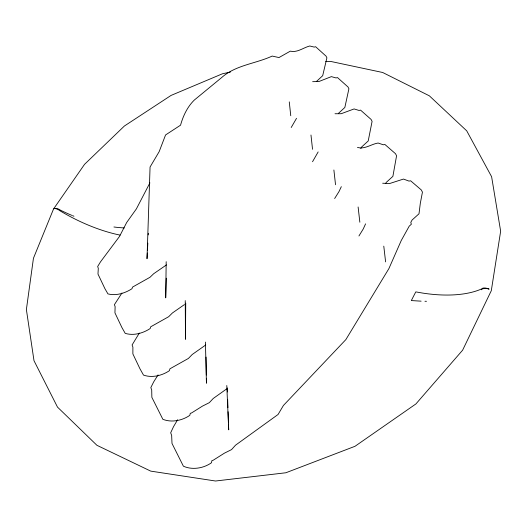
<?xml version="1.0" encoding="UTF-8"?>
<svg xmlns="http://www.w3.org/2000/svg" width="527" height="527" viewBox="0 0 527 527"><rect width="100%" height="100%" fill="white"/><g stroke="black" fill="none" stroke-linecap="round" stroke-linejoin="round"><path stroke-width="0.79" d="M185.735 303.084L185.478 339.289L185.247 300.594M166.183 261.688L165.702 297.867L166.268 278.197M147.316 252.986L147.013 258.731L150.063 167.026L159.161 151.651L165.564 134.958L180.544 125.182C183.139 115.887 187.335 106.876 194.311 100.064L221.366 77.805C235.556 65.045 255.47 63.8 272.209 56.066L278.967 57.568L290.291 51.165C297.432 52.858 303.216 47.647 309.784 45.987L314.23 47.101L315.627 46.719L326.055 56.152L326.905 57.838L322.689 75.69L316.562 81.375M147.441 250.523L147.823 243.131M148.245 234.917L148.331 233.27M53.411 209.291L33.438 258.283L26.383 309.553L33.998 360.692L57.496 407.107L96.909 445.295L150.742 471.125L215.53 481.013L285.878 472.765L355.014 446.29L415.908 403.939L462.62 350.178L491.302 290.68L500.65 231.208L491.612 176.723L466.731 130.848L429.353 95.822L382.688 72.495L330.936 61.488L325.679 61.521M365.58 223.856L363.235 228.995L358.933 235.971M341.318 186.67L338.993 191.591L334.638 198.527M318.15 151.921L312.531 161.736M296.53 118.305L291.2 127.514M149.912 182.876L136.388 208.883L126.658 222.532L119.543 236.379L100.538 261.814L97.66 266.524L98.292 268.302L97.982 274.06L104.906 288.651L107.936 293.888C116.078 296.042 125.103 293.216 131.987 288.717L132.534 287.096L150.004 277.274L153.693 273.717L166.479 264.897M385.553 183.587L386.199 182.454L392.892 176.354L396.574 155.755L395.487 153.693L384.901 144.477L383.313 144.787L378.109 143.028C371.094 144.135 364.803 149.576 357.464 147.415M360.771 148.555L361.72 146.921L368.215 140.966L372.095 121.355L371.094 119.431L360.554 110.117L359.032 110.459L354.104 108.937L341.18 113.72L335.014 113.746M177.625 419.742L173.528 426.666L170.676 432.799L171.657 435.401L172 443.438L183.383 466.178C192.289 470.255 203.6 468.325 211.459 462.772L211.913 460.591L213.204 460.242L224.443 453.148L231.557 449.603L235.51 445.203L278.058 414.492L283.421 405.467L345.87 339.586L388.9 268.592L401.231 240.562L409.222 226.162L411.356 224.232L410.783 222.387L412.094 220.029L418.998 213.784L420.309 203.35L422.443 192.118L421.257 189.904L410.645 180.801L408.985 181.09L403.484 179.068L389.453 183.587L382.668 183.225M158.067 374.914L153.693 381.877L150.827 387.595L151.71 389.967L151.862 397.351L162.85 419.288C171.558 422.838 182.223 420.592 189.806 415.348L190.287 413.326L191.532 412.97L202.454 406.119L209.344 402.654L213.224 398.491L226.584 388.966M139.332 333.064L132.099 344.954L132.89 347.109L132.876 353.9L139.912 368.689L143.496 375.086C152.013 378.142 162.085 375.646 169.411 370.679L169.918 368.808L188.416 358.439L192.23 354.493L205.682 345.014M53.609 208.89L84.557 164.319L124.405 126.006L171.077 95.413L222.493 73.767L230.431 72.054M121.948 293.019L114.405 304.659L115.117 306.615L114.945 312.867L121.921 327.563L125.215 333.354C133.548 335.949 143.074 333.255 150.169 328.538L150.702 326.799L168.666 316.714L172.421 312.966L184.417 304.606M338.545 113.279L344.849 107.462L348.907 88.767L347.985 86.962L337.497 77.581L336.042 77.943L331.364 76.632L318.934 81.514L312.649 81.672M421.113 301.167L411.323 300.561L415.783 291.886L422.68 293.084A104.129 49.67 19.7 0 0 480.861 289.257L481.632 288.888A5.474 2.47 17.2 0 1 489.096 289.125L489.096 289.125A5.402 2.569 9.2 0 0 486.026 288.486L485.005 288.46A5.441 2.582 9.2 0 0 482.442 289M124.28 227.967L118.713 227.539A88.595 42.931 21.5 0 1 113.924 226.985M120.044 235.082L116.236 234.271A90.104 36.725 28 0 1 60.908 211.34L59.926 210.734A4.433 1.667 27.9 0 0 53.906 208.685L53.906 208.679A4.374 1.963 21.6 0 1 55.638 208.356L56.389 208.442A4.374 1.963 21.6 0 1 60.197 210.023L61.231 210.55A88.595 42.931 21.5 0 0 71.797 215.339M383.781 246.149L385.606 261.899M358.116 206.979L359.849 222.21M333.887 169.997L335.534 184.74M310.976 135.017L312.537 149.306M289.27 101.882L290.759 115.742M226.788 385.507L228.705 429.841L228.507 424.083M227.249 387.885L227.394 391.996M227.651 399.4L227.934 407.628M228.079 411.739L228.448 422.437M205.418 342.076L206.439 383.201L206.373 378.3M206.07 357.075L206.327 375.04M73.951 216.215A88.595 42.931 21.5 0 1 72.515 215.635M481.487 289.784A5.441 2.582 9.2 0 1 481.876 289.363M426.475 301.299A103.391 52.107 11.7 0 1 424.953 301.279"/></g></svg>
